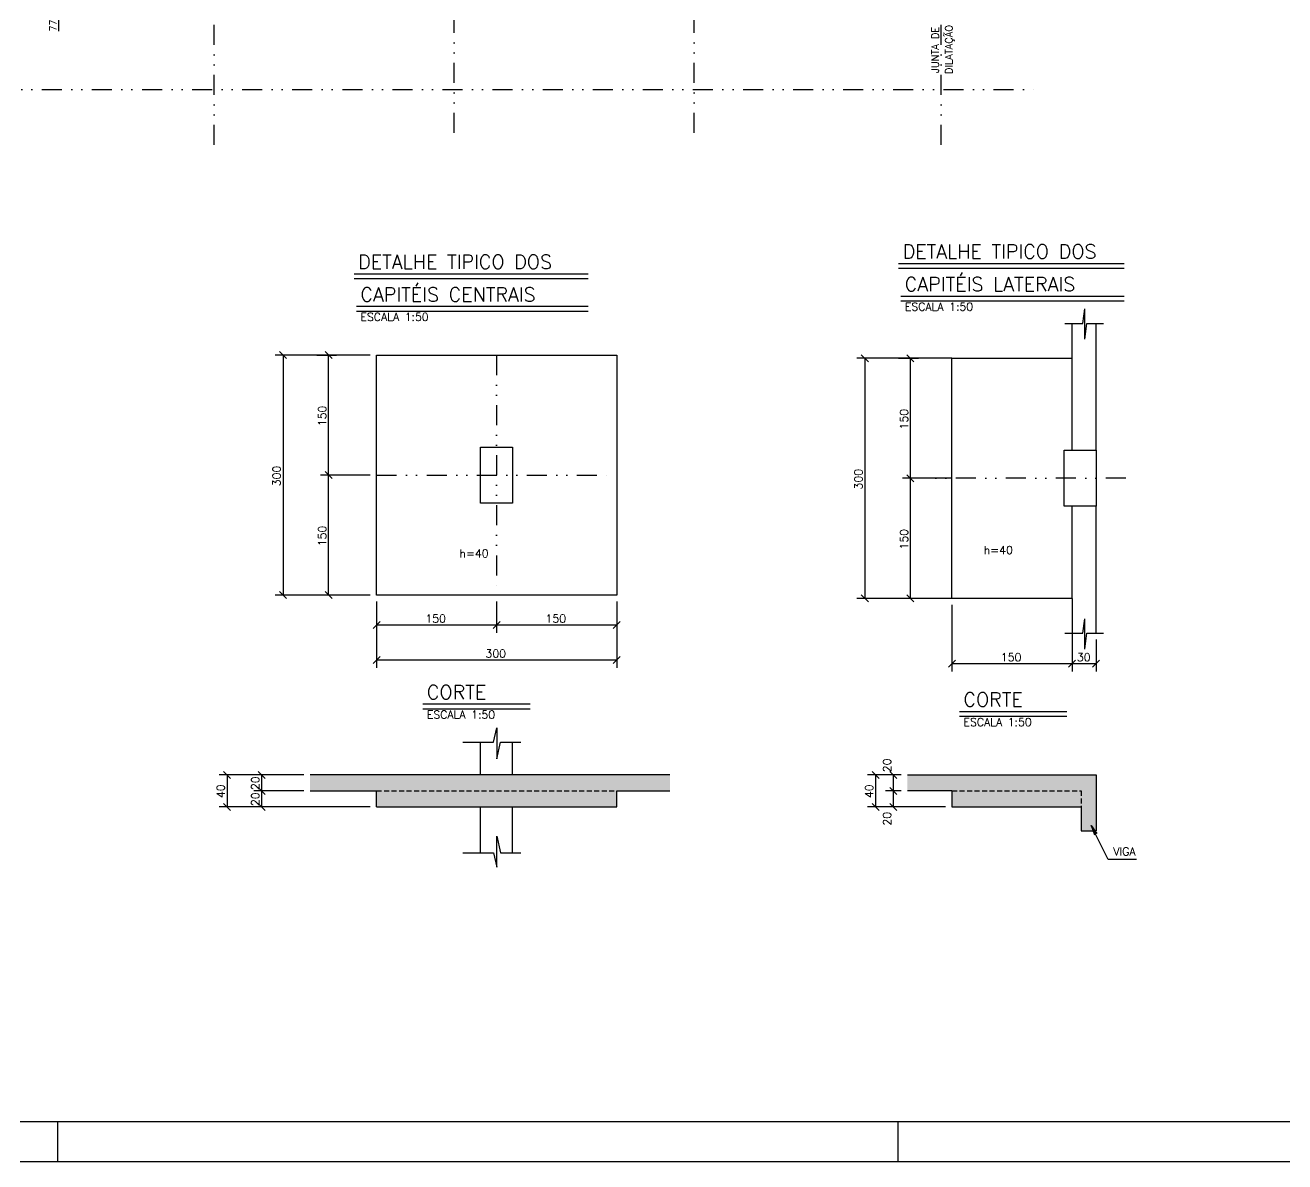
# Model space of a CAD drawing. Extents: x 551983 to 566858, y -277 to 10236.
# Drawn here: x 558881 to 562816, y -277 to 3274 of the extents above; entities that cross this region are included whole.
import ezdxf

# ---------------------------------------------------------------- set-up
doc = ezdxf.new("R2010")
doc.units = 0
doc.header["$LTSCALE"] = 125
doc.header["$MEASUREMENT"] = 0
doc.linetypes.add('DIVIDE', pattern=[1.25, 0.5, -0.25, 0, -0.25, 0, -0.25])
doc.linetypes.add('HIDDEN2', pattern=[0.1875, 0.125, -0.0625])
doc.layers.get('0').update_dxf_attribs({"linetype": 'CONTINUOUS'})
for name, color, linetype in [('205', 14, 'DIVIDE'), ('210', 11, 'HIDDEN2'), ('216', 7, 'CONTINUOUS'), ('220', 4, 'CONTINUOUS'), ('221', 5, 'CONTINUOUS'), ('222', 6, 'CONTINUOUS'), ('238', 11, 'CONTINUOUS'), ('250', 5, 'CONTINUOUS'), ('253', 253, 'CONTINUOUS')]:
    doc.layers.add(name, color=color, linetype=linetype)
doc.styles.get("Standard").update_dxf_attribs({"font": 'ROMANS.SHX'})

msp = doc.modelspace()

# ---------------------------------------------------------------- linework, layer by layer
msp.add_line((566858.2, -276.6), (551983.2, -276.6))
for points in [[(558983.2, -276.6), (558983.2, -151.6)], [(561608.2, -276.6), (561608.2, -151.6)]]:
    msp.add_lwpolyline(points)
at = {"layer": '205'}
for p, q in [((559471, 2899.9), (559471, 9657.7)), ((560221, 2937.4), (560221, 9657.7)), ((560971, 2937.4), (560971, 9657.7)), ((561742.5, 2899.9), (561742.5, 9657.7)), ((552518.7, 3073.5), (562046.8, 3073.5)), ((560353.8, 2243.7), (560353.8, 1493.7)), ((559978.8, 1868.7), (560728.8, 1868.7)), ((562319.6, 1858.5), (561669.9, 1858.5))]:
    msp.add_line(p, q, dxfattribs=at)
at = {"layer": '210'}
for p, q in [((559978.8, 882), (560728.8, 882)), ((561776.1, 882), (562179.7, 882)), ((562179.7, 882), (562179.7, 832))]:
    msp.add_line(p, q, dxfattribs=at)
at = {"layer": '216'}
for p, q in [((559675.5, 2254.8), (559697.6, 2232.7)), ((559840, 2232.7), (559817.9, 2254.8)), ((561492.8, 2244.6), (561514.9, 2222.5)), ((561657.3, 2222.5), (561635.2, 2244.6)), ((559840, 1857.7), (559817.9, 1879.8)), ((559840, 1857.7), (559817.9, 1879.8)), ((561657.3, 1847.5), (561635.2, 1869.6)), ((561657.3, 1847.5), (561635.2, 1869.6)), ((559675.5, 1504.8), (559697.6, 1482.7)), ((559840, 1482.7), (559817.9, 1504.8)), ((561492.8, 1494.6), (561514.9, 1472.5)), ((561657.3, 1472.5), (561635.2, 1494.6)), ((559967.8, 1389.4), (559989.9, 1411.5)), ((560342.8, 1389.4), (560364.9, 1411.5)), ((560342.8, 1389.4), (560364.9, 1411.5)), ((560717.8, 1389.4), (560739.9, 1411.5)), ((559967.8, 1279.9), (559989.9, 1302)), ((560717.8, 1279.9), (560739.9, 1302)), ((561765, 1268.6), (561787.1, 1290.7)), ((562140, 1268.6), (562162.1, 1290.7)), ((562140, 1268.6), (562162.1, 1290.7)), ((562215, 1268.6), (562237.1, 1290.7)), ((559500.8, 943.1), (559522.9, 921)), ((559631, 921), (559608.9, 943.1)), ((561526.3, 943.1), (561548.4, 921)), ((561604.2, 921), (561582.1, 943.1)), ((559631, 871), (559608.9, 893.1)), ((559631, 871), (559608.9, 893.1)), ((561604.2, 871), (561582.1, 893.1)), ((561604.2, 871), (561582.1, 893.1)), ((559500.8, 843.1), (559522.9, 821)), ((559631, 821), (559608.9, 843.1)), ((561526.3, 843.1), (561548.4, 821)), ((561604.2, 821), (561582.1, 843.1))]:
    msp.add_line(p, q, dxfattribs=at)
at = {"layer": '220'}
for p, q in [((560895.1, 932), (559771.1, 932)), ((561636.9, 932), (562226.1, 932)), ((562226.1, 932), (562226.1, 757)), ((559771.1, 882), (559978.8, 882)), ((559978.8, 832), (559978.8, 882)), ((560728.8, 882), (560895.1, 882)), ((560728.8, 832), (560728.8, 882)), ((561776.1, 882), (561636.9, 882)), ((561776.1, 882), (561776.1, 832)), ((559978.8, 832), (560728.8, 832)), ((561776.1, 832), (562179.7, 832)), ((562179.7, 832), (562179.7, 757)), ((562179.7, 757), (562226.1, 757))]:
    msp.add_line(p, q, dxfattribs=at)
for points in [[(560303.8, 1956.2), (560403.8, 1956.2), (560403.8, 1781.2), (560303.8, 1781.2), (560303.8, 1956.2)], [(562126.1, 1946), (562226.1, 1946), (562226.1, 1771), (562126.1, 1771), (562126.1, 1946)]]:
    msp.add_lwpolyline(points, dxfattribs=at)
at = {"layer": '221'}
for p, q in [((559908.6, 2482.7), (560639.8, 2482.7)), ((561609.2, 2514.8), (562314.2, 2514.8)), ((561616.1, 2413), (562314.2, 2413)), ((559915.5, 2381), (560639.8, 2381)), ((560123, 1138.7), (560458.9, 1138.7)), ((561799.1, 1115.2), (562135, 1115.2))]:
    msp.add_line(p, q, dxfattribs=at)
at = {"layer": '222'}
for p, q in [((561609.2, 2529.8), (562314.2, 2529.8)), ((559908.6, 2497.7), (560639.8, 2497.7)), ((561616.1, 2428), (562314.2, 2428)), ((559915.5, 2396), (560639.8, 2396)), ((560123, 1153.7), (560458.9, 1153.7)), ((561799.1, 1130.2), (562135, 1130.2)), ((566733.2, -151.6), (552295.7, -151.6))]:
    msp.add_line(p, q, dxfattribs=at)
at = {"layer": '238'}
for p, q in [((562151.1, 2233.5), (562151.1, 2342.4)), ((562226.1, 1946), (562226.1, 2342.4)), ((561776.1, 2233.5), (562151.1, 2233.5)), ((561776.1, 1483.5), (561776.1, 2233.5)), ((562151.1, 1946), (562151.1, 2233.5)), ((562151.1, 1483.5), (562151.1, 1771)), ((562226.1, 1374.6), (562226.1, 1771)), ((562151.1, 1483.5), (561776.1, 1483.5)), ((562151.1, 1483.5), (562151.1, 1374.6)), ((560303.8, 932), (560303.8, 1034.3)), ((560403.8, 932), (560403.8, 1034.3)), ((560303.8, 688.7), (560303.8, 832)), ((560403.8, 688.7), (560403.8, 832))]:
    msp.add_line(p, q, dxfattribs=at)
msp.add_lwpolyline([(559978.8, 2243.7), (560728.8, 2243.7), (560728.8, 1493.7), (559978.8, 1493.7), (559978.8, 2243.7)], dxfattribs=at)
at = {"layer": '250'}
for p, q in [((558986.2, 3255.6), (558986.2, 3405.9)), ((558986.2, 3255.6), (558986.2, 3405.9)), ((562184.9, 2342.4), (562191, 2387.7)), ((562191, 2293), (562191, 2387.7)), ((562129, 2342.4), (562184.9, 2342.4)), ((562191, 2293), (562197.4, 2342.4)), ((562197.4, 2342.4), (562249.8, 2342.4)), ((559958.8, 2243.7), (559661.6, 2243.7)), ((559686.6, 2243.7), (559686.6, 1493.7)), ((559792, 2243.7), (559854, 2243.7)), ((559829, 1868.7), (559829, 2243.7)), ((561776.1, 2233.5), (561478.8, 2233.5)), ((561503.8, 2233.5), (561503.8, 1483.5)), ((561609.3, 2233.5), (561671.2, 2233.5)), ((561646.2, 1858.5), (561646.2, 2233.5)), ((559958.8, 1868.7), (559804, 1868.7)), ((559829, 1493.7), (559829, 1868.7)), ((561776.1, 1858.5), (561621.2, 1858.5)), ((561646.2, 1483.5), (561646.2, 1858.5)), ((559958.8, 1493.7), (559661.6, 1493.7)), ((559958.8, 1493.7), (559804, 1493.7)), ((559978.8, 1473.7), (559978.8, 1266)), ((559978.8, 1473.7), (559978.8, 1375.5)), ((560353.8, 1473.7), (560353.8, 1375.5)), ((560728.8, 1473.7), (560728.8, 1266)), ((561776.1, 1483.5), (561478.8, 1483.5)), ((561776.1, 1483.5), (561621.2, 1483.5)), ((561776.1, 1463.5), (561776.1, 1254.6)), ((562151.1, 1463.5), (562151.1, 1254.6)), ((560728.8, 1417.6), (560728.8, 1375.5)), ((562184.9, 1374.6), (562191, 1419.9)), ((562191, 1325.2), (562191, 1419.9)), ((559978.8, 1400.5), (560353.8, 1400.5)), ((560353.8, 1400.5), (560728.8, 1400.5)), ((562129, 1374.6), (562184.9, 1374.6)), ((562191, 1325.2), (562197.4, 1374.6)), ((562197.4, 1374.6), (562249.8, 1374.6)), ((562226.1, 1354.6), (562226.1, 1254.6)), ((559978.8, 1291), (560728.8, 1291)), ((561776.1, 1279.6), (562151.1, 1279.6)), ((562151.1, 1279.6), (562226.1, 1279.6)), ((560344.2, 1034.3), (560354.8, 1079.5)), ((560354.8, 1079.5), (560354.8, 982.1)), ((560248.3, 1034.3), (560344.2, 1034.3)), ((560354.8, 982.1), (560366.3, 1034.3)), ((560366.3, 1034.3), (560429.6, 1034.3)), ((559751.1, 932), (559486.8, 932)), ((559511.8, 932), (559511.8, 832)), ((559634.9, 932), (559595, 932)), ((559620, 882), (559620, 932)), ((561616.9, 932), (561512.4, 932)), ((561537.4, 932), (561537.4, 832)), ((561616.9, 932), (561568.1, 932)), ((561593.1, 882), (561593.1, 932)), ((559751.1, 882), (559595, 882)), ((559620, 832), (559620, 882)), ((561616.9, 882), (561568.1, 882)), ((561593.1, 832), (561593.1, 882)), ((559958.8, 832), (559486.8, 832)), ((559673.2, 832), (559595, 832)), ((561756.1, 832), (561512.4, 832)), ((561635.7, 832), (561568.1, 832)), ((560354.8, 643.5), (560354.8, 740.9)), ((560354.8, 740.9), (560366.3, 688.7)), ((560248.3, 688.7), (560344.2, 688.7)), ((560344.2, 688.7), (560354.8, 643.5)), ((560366.3, 688.7), (560429.6, 688.7))]:
    msp.add_line(p, q, dxfattribs=at)
msp.add_lwpolyline([(562351.9, 668.1), (562264.4, 668.1), (562211.3, 774.4), (562228.8, 748.5), (562211.3, 774.4), (562221.5, 744.8)], dxfattribs=at)
at = {"layer": '253'}
for points in [[(559771.1, 932), (559771.1, 882), (559978.8, 882)], [(559771.1, 932), (559978.8, 882), (560895.1, 932)], [(559978.8, 882), (560728.8, 882), (560895.1, 932)], [(560728.8, 882), (560895.1, 882), (560895.1, 932)], [(562226.1, 932), (561776.1, 882), (561636.9, 882)], [(562226.1, 932), (561636.9, 882), (561636.9, 932)], [(562226.1, 932), (562179.7, 832), (561776.1, 832)], [(562226.1, 932), (561776.1, 832), (561776.1, 882)], [(562226.1, 932), (562226.1, 757), (562179.7, 757)], [(562226.1, 932), (562179.7, 757), (562179.7, 832)], [(559978.8, 832), (560728.8, 832), (559978.8, 882)], [(560728.8, 832), (560728.8, 882), (559978.8, 882)]]:
    msp.add_solid(points, dxfattribs=at)

# ---------------------------------------------------------------- texts
msp.add_text('778,55', height=21.25, rotation=90).set_placement((558978.8, 3254.8))
at = {"layer": '216'}
for s, height, p in [('JUNTA DE ', 22.5, (561735, 3124.2)), ('DILATAÇÃO', 22.5, (561777.7, 3121.4)), ('150', 25, (559821.5, 2021.2)), ('150', 25, (561638.7, 2011)), ('300', 25, (559679.1, 1833.7)), ('300', 25, (561496.3, 1823.5)), ('150', 25, (559821.5, 1646.2)), ('150', 25, (561638.7, 1636)), ('20', 25, (561585.6, 940.4)), ('20', 25, (559612.5, 884.5)), ('40', 25, (559504.3, 859.5)), ('20', 25, (559612.5, 834.5)), ('40', 25, (561529.9, 859.5)), ('20', 25, (561585.6, 773.7))]:
    msp.add_text(s, height=height, rotation=90, dxfattribs=at).set_placement(p)
for s, p in [('ESCALA 1:50', (561628.9, 2382.1)), ('ESCALA 1:50', (559928.3, 2350.1)), ('h=40', (560237.8, 1611.4)), ('h=40', (561875.3, 1622)), ('150', (560131.3, 1408)), ('150', (560506.3, 1408)), ('300', (560318.8, 1298.5)), ('150', (561928.6, 1287.1)), ('30', (562166.1, 1287.1)), ('ESCALA 1:50', (560135.8, 1107.8)), ('ESCALA 1:50', (561811.9, 1084.4)), ('VIGA', (562280, 680.6))]:
    msp.add_text(s, height=25, dxfattribs=at).set_placement(p)
at = {"layer": '222'}
for s, p in [('DETALHE TIPICO DOS', (561621.8, 2544.8)), ('DETALHE TIPICO DOS', (559921.2, 2512.7)), ('CAPITÉIS LATERAIS', (561628.6, 2443)), ('CAPITÉIS CENTRAIS', (559928.1, 2411)), ('CORTE', (560135.6, 1168.7)), ('CORTE', (561811.6, 1145.2))]:
    msp.add_text(s, height=43.75, dxfattribs=at).set_placement(p)

doc.saveas('drawing.dxf')
